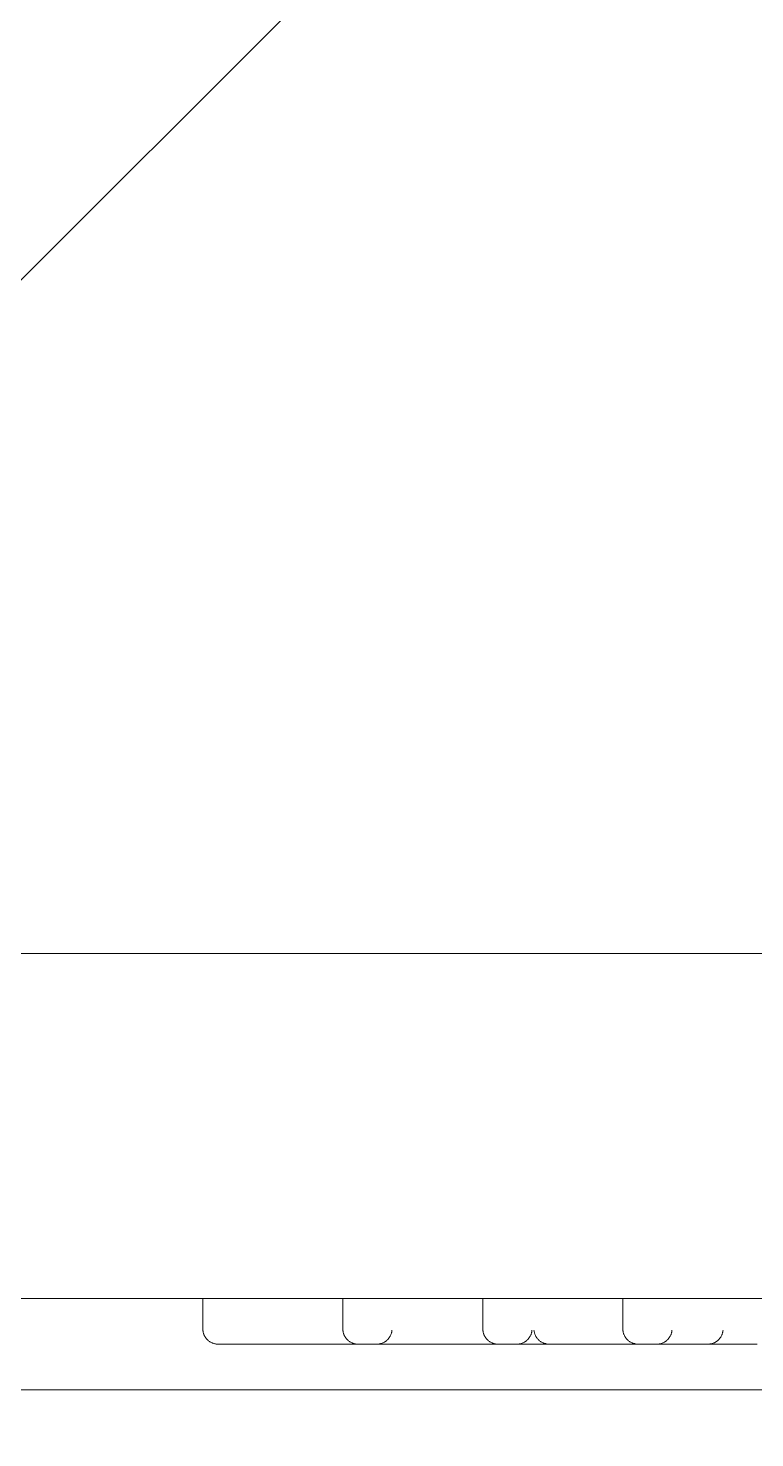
# Model space of a CAD drawing. Header units: metres. Extents: x 13415 to 21618, y 7657 to 10396.
# Drawn here: x 20250.94 to 20255.7, y 8014.33 to 8023.57 of the extents above; entities that cross this region are included whole.
import ezdxf

# ---------------------------------------------------------------- set-up
doc = ezdxf.new("R2010")
doc.units = ezdxf.units.M
doc.header["$LTSCALE"] = 0.2
doc.layers.add('02', color=2, linetype='Continuous')
doc.layers.add('A-GENM', color=2, linetype='Continuous', lineweight=9)

# ---------------------------------------------------------------- blocks, each defined once
blk = doc.blocks.new('chuv')
at = {"layer": 'A-GENM'}
for p, q in [((19975.277, 7552.5926), (19976.0582, 7552.5926)), ((19976.0886, 7552.3926), (19976.0886, 7552.5926)), ((19976.1946, 7552.5926), (19976.9759, 7552.5926)), ((19977.0062, 7552.3926), (19977.0062, 7552.5926)), ((19977.1123, 7552.5926), (19977.8936, 7552.5926)), ((19977.9239, 7552.3926), (19977.9239, 7552.5926)), ((19978.03, 7552.5926), (19978.8112, 7552.5926)), ((19979.9654, 7552.5926), (19978.7166, 7552.5926)), ((19978.8416, 7552.3926), (19978.8416, 7552.5926))]:
    blk.add_line(p, q, dxfattribs=at)
at = {"layer": 'A-GENM', "flags": 128}
for points in [[(19980.627, 7554.8526), (19979.8032, 7554.8526), (19978.9807, 7554.8526), (19978.1609, 7554.8526), (19977.345, 7554.8526), (19976.5344, 7554.8526), (19975.7303, 7554.8526), (19974.934, 7554.8526), (19974.1469, 7554.8526), (19973.3701, 7554.8526), (19972.6049, 7554.8526), (19971.8526, 7554.8526), (19971.1143, 7554.8526), (19970.3912, 7554.8526), (19969.6845, 7554.8526), (19968.9953, 7554.8526), (19968.3247, 7554.8526), (19967.6738, 7554.8526)], [(19968.1471, 7554.8526), (19968.8124, 7554.8526), (19969.4967, 7554.8526), (19970.1988, 7554.8526), (19970.9176, 7554.8526), (19971.6519, 7554.8526), (19972.4006, 7554.8526), (19973.1624, 7554.8526), (19973.9362, 7554.8526), (19974.7206, 7554.8526), (19975.5145, 7554.8526), (19976.3166, 7554.8526), (19977.1256, 7554.8526), (19977.9402, 7554.8526), (19978.7591, 7554.8526), (19979.581, 7554.8526), (19980.4046, 7554.8526)], [(19968.0259, 7552.5926), (19968.6977, 7552.5926), (19969.3887, 7552.5926), (19970.0976, 7552.5926), (19970.8233, 7552.5926), (19971.5648, 7552.5926), (19972.3207, 7552.5926), (19973.0899, 7552.5926), (19973.8712, 7552.5926), (19974.6633, 7552.5926), (19975.4649, 7552.5926), (19976.2748, 7552.5926), (19977.0916, 7552.5926), (19977.9141, 7552.5926), (19978.741, 7552.5926), (19979.5708, 7552.5926), (19980.4024, 7552.5926)], [(19975.5317, 7552.2926), (19975.5277, 7552.2926), (19975.5237, 7552.2929), (19975.5197, 7552.2933), (19975.5157, 7552.2938), (19975.5118, 7552.2946), (19975.5079, 7552.2954), (19975.504, 7552.2965), (19975.5002, 7552.2976), (19975.4964, 7552.299), (19975.4927, 7552.3005), (19975.4891, 7552.3021), (19975.4855, 7552.3039), (19975.482, 7552.3058), (19975.4785, 7552.3078), (19975.4752, 7552.31), (19975.4719, 7552.3124), (19975.4688, 7552.3148), (19975.4657, 7552.3174), (19975.4628, 7552.3201), (19975.4599, 7552.3229), (19975.4572, 7552.3258), (19975.4546, 7552.3289), (19975.4521, 7552.332), (19975.4497, 7552.3352), (19975.4475, 7552.3385), (19975.4454, 7552.3419), (19975.4435, 7552.3454), (19975.4417, 7552.349), (19975.44, 7552.3526), (19975.4385, 7552.3563), (19975.4371, 7552.3601), (19975.4359, 7552.3639), (19975.4348, 7552.3678), (19975.4339, 7552.3716), (19975.4331, 7552.3756), (19975.4325, 7552.3795), (19975.4321, 7552.3835)], [(19975.8662, 7552.2926), (19975.8622, 7552.2926), (19975.8582, 7552.2929), (19975.8543, 7552.2933), (19975.8503, 7552.2938), (19975.8464, 7552.2946), (19975.8425, 7552.2954), (19975.8386, 7552.2965), (19975.8348, 7552.2976), (19975.831, 7552.299), (19975.8273, 7552.3005), (19975.8236, 7552.3021), (19975.8201, 7552.3039), (19975.8166, 7552.3058), (19975.8131, 7552.3078), (19975.8098, 7552.31), (19975.8065, 7552.3124), (19975.8034, 7552.3148), (19975.8003, 7552.3174), (19975.7973, 7552.3201), (19975.7945, 7552.3229), (19975.7918, 7552.3258), (19975.7892, 7552.3289), (19975.7867, 7552.332), (19975.7843, 7552.3352), (19975.7821, 7552.3385), (19975.78, 7552.3419), (19975.778, 7552.3454), (19975.7762, 7552.349), (19975.7746, 7552.3526), (19975.773, 7552.3563), (19975.7717, 7552.3601), (19975.7704, 7552.3639), (19975.7694, 7552.3678), (19975.7685, 7552.3716), (19975.7677, 7552.3756), (19975.7671, 7552.3795), (19975.7667, 7552.3835)], [(19976.0886, 7552.3926), (19976.0885, 7552.3886), (19976.0883, 7552.3846), (19976.0879, 7552.3806), (19976.0873, 7552.3766), (19976.0866, 7552.3727), (19976.0857, 7552.3688), (19976.0847, 7552.3649), (19976.0835, 7552.3611), (19976.0822, 7552.3573), (19976.0807, 7552.3536), (19976.079, 7552.35), (19976.0773, 7552.3464), (19976.0754, 7552.3429), (19976.0733, 7552.3394), (19976.0711, 7552.3361), (19976.0688, 7552.3328), (19976.0663, 7552.3297), (19976.0638, 7552.3266), (19976.0611, 7552.3237), (19976.0582, 7552.3208), (19976.0553, 7552.3181), (19976.0523, 7552.3155), (19976.0492, 7552.313), (19976.0459, 7552.3106), (19976.0426, 7552.3084), (19976.0392, 7552.3063), (19976.0357, 7552.3044), (19976.0321, 7552.3026), (19976.0285, 7552.3009), (19976.0248, 7552.2994), (19976.0211, 7552.298), (19976.0172, 7552.2968), (19976.0134, 7552.2957), (19976.0095, 7552.2948), (19976.0056, 7552.294), (19976.0016, 7552.2934), (19975.9976, 7552.293), (19975.9936, 7552.2927), (19975.9897, 7552.2926), (19975.9886, 7552.2926)], [(19976.6713, 7552.3846), (19976.6709, 7552.3806), (19976.6704, 7552.3766), (19976.6697, 7552.3727), (19976.6688, 7552.3688), (19976.6678, 7552.3649), (19976.6666, 7552.3611), (19976.6653, 7552.3573), (19976.6638, 7552.3536), (19976.6621, 7552.35), (19976.6604, 7552.3464), (19976.6584, 7552.3429), (19976.6564, 7552.3394), (19976.6542, 7552.3361), (19976.6519, 7552.3328), (19976.6494, 7552.3297), (19976.6468, 7552.3266), (19976.6441, 7552.3237), (19976.6413, 7552.3208), (19976.6384, 7552.3181), (19976.6354, 7552.3155), (19976.6322, 7552.313), (19976.629, 7552.3106), (19976.6257, 7552.3084), (19976.6223, 7552.3063), (19976.6188, 7552.3044), (19976.6152, 7552.3026), (19976.6116, 7552.3009), (19976.6079, 7552.2994), (19976.6041, 7552.298), (19976.6003, 7552.2968), (19976.5965, 7552.2957), (19976.5926, 7552.2948), (19976.5887, 7552.294), (19976.5847, 7552.2934), (19976.5807, 7552.293), (19976.5767, 7552.2927), (19976.5727, 7552.2926), (19976.5717, 7552.2926)], [(19976.7839, 7552.2926), (19976.7799, 7552.2926), (19976.7759, 7552.2929), (19976.7719, 7552.2933), (19976.768, 7552.2938), (19976.764, 7552.2946), (19976.7601, 7552.2954), (19976.7563, 7552.2965), (19976.7525, 7552.2976), (19976.7487, 7552.299), (19976.745, 7552.3005), (19976.7413, 7552.3021), (19976.7377, 7552.3039), (19976.7342, 7552.3058), (19976.7308, 7552.3078), (19976.7274, 7552.31), (19976.7242, 7552.3124), (19976.721, 7552.3148), (19976.718, 7552.3174), (19976.715, 7552.3201), (19976.7122, 7552.3229), (19976.7094, 7552.3258), (19976.7068, 7552.3289), (19976.7043, 7552.332), (19976.702, 7552.3352), (19976.6998, 7552.3385), (19976.6977, 7552.3419), (19976.6957, 7552.3454), (19976.6939, 7552.349), (19976.6922, 7552.3526), (19976.6907, 7552.3563), (19976.6893, 7552.3601), (19976.6881, 7552.3639), (19976.687, 7552.3678), (19976.6861, 7552.3716), (19976.6854, 7552.3756), (19976.6848, 7552.3795), (19976.6843, 7552.3835)], [(19977.0062, 7552.3926), (19977.0062, 7552.3886), (19977.0059, 7552.3846), (19977.0055, 7552.3806), (19977.005, 7552.3766), (19977.0042, 7552.3727), (19977.0034, 7552.3688), (19977.0023, 7552.3649), (19977.0012, 7552.3611), (19976.9998, 7552.3573), (19976.9983, 7552.3536), (19976.9967, 7552.35), (19976.9949, 7552.3464), (19976.993, 7552.3429), (19976.991, 7552.3394), (19976.9888, 7552.3361), (19976.9864, 7552.3328), (19976.984, 7552.3297), (19976.9814, 7552.3266), (19976.9787, 7552.3237), (19976.9759, 7552.3208), (19976.973, 7552.3181), (19976.97, 7552.3155), (19976.9668, 7552.313), (19976.9636, 7552.3106), (19976.9603, 7552.3084), (19976.9569, 7552.3063), (19976.9534, 7552.3044), (19976.9498, 7552.3026), (19976.9462, 7552.3009), (19976.9425, 7552.2994), (19976.9387, 7552.298), (19976.9349, 7552.2968), (19976.9311, 7552.2957), (19976.9272, 7552.2948), (19976.9232, 7552.294), (19976.9193, 7552.2934), (19976.9153, 7552.293), (19976.9113, 7552.2927), (19976.9073, 7552.2926), (19976.9062, 7552.2926)], [(19977.7016, 7552.2926), (19977.6976, 7552.2926), (19977.6936, 7552.2929), (19977.6896, 7552.2933), (19977.6856, 7552.2938), (19977.6817, 7552.2946), (19977.6778, 7552.2954), (19977.6739, 7552.2965), (19977.6701, 7552.2976), (19977.6664, 7552.299), (19977.6626, 7552.3005), (19977.659, 7552.3021), (19977.6554, 7552.3039), (19977.6519, 7552.3058), (19977.6485, 7552.3078), (19977.6451, 7552.31), (19977.6419, 7552.3124), (19977.6387, 7552.3148), (19977.6356, 7552.3174), (19977.6327, 7552.3201), (19977.6298, 7552.3229), (19977.6271, 7552.3258), (19977.6245, 7552.3289), (19977.622, 7552.332), (19977.6197, 7552.3352), (19977.6174, 7552.3385), (19977.6153, 7552.3419), (19977.6134, 7552.3454), (19977.6116, 7552.349), (19977.6099, 7552.3526), (19977.6084, 7552.3563), (19977.607, 7552.3601), (19977.6058, 7552.3639), (19977.6047, 7552.3678), (19977.6038, 7552.3716), (19977.603, 7552.3756), (19977.6024, 7552.3795), (19977.602, 7552.3835)], [(19977.9239, 7552.3926), (19977.9238, 7552.3886), (19977.9236, 7552.3846), (19977.9232, 7552.3806), (19977.9226, 7552.3766), (19977.9219, 7552.3727), (19977.921, 7552.3688), (19977.92, 7552.3649), (19977.9188, 7552.3611), (19977.9175, 7552.3573), (19977.916, 7552.3536), (19977.9144, 7552.35), (19977.9126, 7552.3464), (19977.9107, 7552.3429), (19977.9086, 7552.3394), (19977.9064, 7552.3361), (19977.9041, 7552.3328), (19977.9017, 7552.3297), (19977.8991, 7552.3266), (19977.8964, 7552.3237), (19977.8936, 7552.3208), (19977.8907, 7552.3181), (19977.8876, 7552.3155), (19977.8845, 7552.313), (19977.8813, 7552.3106), (19977.8779, 7552.3084), (19977.8745, 7552.3063), (19977.871, 7552.3044), (19977.8675, 7552.3026), (19977.8638, 7552.3009), (19977.8601, 7552.2994), (19977.8564, 7552.298), (19977.8526, 7552.2968), (19977.8487, 7552.2957), (19977.8448, 7552.2948), (19977.8409, 7552.294), (19977.837, 7552.2934), (19977.833, 7552.293), (19977.829, 7552.2927), (19977.825, 7552.2926), (19977.8239, 7552.2926)], [(19978.8416, 7552.3926), (19978.8415, 7552.3886), (19978.8413, 7552.3846), (19978.8409, 7552.3806), (19978.8403, 7552.3766), (19978.8396, 7552.3727), (19978.8387, 7552.3688), (19978.8377, 7552.3649), (19978.8365, 7552.3611), (19978.8352, 7552.3573), (19978.8337, 7552.3536), (19978.8321, 7552.35), (19978.8303, 7552.3464), (19978.8284, 7552.3429), (19978.8263, 7552.3394), (19978.8241, 7552.3361), (19978.8218, 7552.3328), (19978.8193, 7552.3297), (19978.8168, 7552.3266), (19978.8141, 7552.3237), (19978.8113, 7552.3208), (19978.8083, 7552.3181), (19978.8053, 7552.3155), (19978.8022, 7552.313), (19978.7989, 7552.3106), (19978.7956, 7552.3084), (19978.7922, 7552.3063), (19978.7887, 7552.3044), (19978.7851, 7552.3026), (19978.7815, 7552.3009), (19978.7778, 7552.2994), (19978.7741, 7552.298), (19978.7703, 7552.2968), (19978.7664, 7552.2957), (19978.7625, 7552.2948), (19978.7586, 7552.294), (19978.7546, 7552.2934), (19978.7506, 7552.293), (19978.7467, 7552.2927), (19978.7427, 7552.2926), (19978.7416, 7552.2926)], [(19975.6293, 7552.2926), (19975.6094, 7552.2926), (19975.5892, 7552.2926), (19975.5689, 7552.2926), (19975.5484, 7552.2926), (19975.5278, 7552.2926), (19975.5071, 7552.2926), (19975.4863, 7552.2926), (19975.4655, 7552.2926), (19975.4447, 7552.2926), (19975.424, 7552.2926), (19975.4033, 7552.2926), (19975.3827, 7552.2926), (19975.3623, 7552.2926), (19975.342, 7552.2926), (19975.3219, 7552.2926), (19975.3021, 7552.2926), (19975.2825, 7552.2926), (19975.2633, 7552.2926), (19975.2443, 7552.2926), (19975.2258, 7552.2926), (19975.2076, 7552.2926)], [(19975.2235, 7552.2926), (19975.242, 7552.2926), (19975.2609, 7552.2926), (19975.2801, 7552.2926), (19975.2997, 7552.2926), (19975.3079, 7552.2926)], [(19975.3079, 7552.2926), (19975.3278, 7552.2926), (19975.3479, 7552.2926), (19975.3682, 7552.2926), (19975.3887, 7552.2926), (19975.4093, 7552.2926), (19975.43, 7552.2926), (19975.4508, 7552.2926), (19975.4716, 7552.2926), (19975.4924, 7552.2926), (19975.5132, 7552.2926), (19975.5338, 7552.2926), (19975.5544, 7552.2926), (19975.5749, 7552.2926), (19975.5951, 7552.2926), (19975.6152, 7552.2926), (19975.635, 7552.2926), (19975.6546, 7552.2926), (19975.6739, 7552.2926), (19975.6928, 7552.2926), (19975.7114, 7552.2926), (19975.7296, 7552.2926), (19975.7474, 7552.2926), (19975.7647, 7552.2926), (19975.7815, 7552.2926), (19975.7979, 7552.2926), (19975.8137, 7552.2926), (19975.829, 7552.2926), (19975.8437, 7552.2926), (19975.8578, 7552.2926), (19975.8713, 7552.2926), (19975.8841, 7552.2926), (19975.8963, 7552.2926), (19975.9078, 7552.2926), (19975.9186, 7552.2926), (19975.9286, 7552.2926), (19975.9379, 7552.2926), (19975.9465, 7552.2926), (19975.9543, 7552.2926), (19975.9614, 7552.2926), (19975.9676, 7552.2926), (19975.973, 7552.2926), (19975.9777, 7552.2926), (19975.9815, 7552.2926), (19975.9845, 7552.2926), (19975.9867, 7552.2926), (19975.988, 7552.2926), (19975.9886, 7552.2926)], [(19976.3573, 7552.2926), (19976.3402, 7552.2926), (19976.3227, 7552.2926), (19976.3047, 7552.2926), (19976.2864, 7552.2926), (19976.2676, 7552.2926), (19976.2485, 7552.2926), (19976.2291, 7552.2926), (19976.2095, 7552.2926), (19976.1895, 7552.2926), (19976.1694, 7552.2926), (19976.149, 7552.2926), (19976.1285, 7552.2926), (19976.1079, 7552.2926), (19976.0872, 7552.2926), (19976.0664, 7552.2926), (19976.0456, 7552.2926), (19976.0248, 7552.2926), (19976.0041, 7552.2926), (19975.9834, 7552.2926), (19975.9628, 7552.2926), (19975.9424, 7552.2926), (19975.9222, 7552.2926), (19975.9021, 7552.2926), (19975.8823, 7552.2926), (19975.8628, 7552.2926), (19975.8436, 7552.2926), (19975.8247, 7552.2926), (19975.8062, 7552.2926), (19975.788, 7552.2926), (19975.7703, 7552.2926), (19975.7531, 7552.2926), (19975.7363, 7552.2926), (19975.72, 7552.2926), (19975.7042, 7552.2926), (19975.689, 7552.2926), (19975.6744, 7552.2926), (19975.6604, 7552.2926), (19975.647, 7552.2926), (19975.6343, 7552.2926), (19975.6222, 7552.2926), (19975.6108, 7552.2926), (19975.6002, 7552.2926), (19975.5902, 7552.2926), (19975.581, 7552.2926), (19975.5725, 7552.2926), (19975.5648, 7552.2926), (19975.5579, 7552.2926), (19975.5518, 7552.2926), (19975.5465, 7552.2926), (19975.5419, 7552.2926), (19975.5382, 7552.2926), (19975.5353, 7552.2926), (19975.5333, 7552.2926), (19975.5321, 7552.2926), (19975.5317, 7552.2926)], [(19975.5317, 7552.2926), (19975.5321, 7552.2926), (19975.5333, 7552.2926), (19975.5354, 7552.2926), (19975.5383, 7552.2926), (19975.542, 7552.2926), (19975.5466, 7552.2926), (19975.5519, 7552.2926), (19975.5581, 7552.2926), (19975.565, 7552.2926), (19975.5727, 7552.2926), (19975.5812, 7552.2926), (19975.5904, 7552.2926), (19975.6004, 7552.2926), (19975.6111, 7552.2926), (19975.6225, 7552.2926), (19975.6346, 7552.2926), (19975.6473, 7552.2926), (19975.6607, 7552.2926), (19975.6747, 7552.2926), (19975.6894, 7552.2926), (19975.7046, 7552.2926), (19975.7203, 7552.2926), (19975.7366, 7552.2926), (19975.746, 7552.2926)], [(19975.9886, 7552.2926), (19975.9882, 7552.2926), (19975.9869, 7552.2926), (19975.9848, 7552.2926), (19975.9819, 7552.2926), (19975.9782, 7552.2926), (19975.9737, 7552.2926), (19975.9683, 7552.2926), (19975.9622, 7552.2926), (19975.9552, 7552.2926), (19975.9475, 7552.2926), (19975.939, 7552.2926), (19975.9298, 7552.2926), (19975.9198, 7552.2926), (19975.9091, 7552.2926), (19975.8977, 7552.2926), (19975.8857, 7552.2926), (19975.8729, 7552.2926), (19975.8595, 7552.2926), (19975.8455, 7552.2926), (19975.8309, 7552.2926), (19975.8157, 7552.2926), (19975.7999, 7552.2926), (19975.7836, 7552.2926), (19975.7668, 7552.2926), (19975.7495, 7552.2926), (19975.7318, 7552.2926), (19975.7137, 7552.2926), (19975.6951, 7552.2926), (19975.6762, 7552.2926), (19975.657, 7552.2926), (19975.6375, 7552.2926), (19975.6293, 7552.2926)], [(19975.746, 7552.2926), (19975.7631, 7552.2926), (19975.7806, 7552.2926), (19975.7986, 7552.2926), (19975.8169, 7552.2926), (19975.8357, 7552.2926), (19975.8548, 7552.2926), (19975.8742, 7552.2926), (19975.8939, 7552.2926), (19975.9138, 7552.2926), (19975.934, 7552.2926), (19975.9543, 7552.2926), (19975.9748, 7552.2926), (19975.9954, 7552.2926), (19976.0162, 7552.2926), (19976.0369, 7552.2926), (19976.0577, 7552.2926), (19976.0785, 7552.2926), (19976.0993, 7552.2926), (19976.1199, 7552.2926), (19976.1405, 7552.2926), (19976.1609, 7552.2926), (19976.1812, 7552.2926), (19976.2012, 7552.2926), (19976.221, 7552.2926), (19976.2405, 7552.2926), (19976.2597, 7552.2926), (19976.2786, 7552.2926), (19976.2972, 7552.2926), (19976.3153, 7552.2926), (19976.333, 7552.2926), (19976.3503, 7552.2926), (19976.3671, 7552.2926), (19976.3833, 7552.2926), (19976.3991, 7552.2926), (19976.4143, 7552.2926), (19976.4289, 7552.2926), (19976.4429, 7552.2926), (19976.4563, 7552.2926), (19976.469, 7552.2926), (19976.4811, 7552.2926), (19976.4925, 7552.2926), (19976.5032, 7552.2926), (19976.5131, 7552.2926), (19976.5223, 7552.2926), (19976.5308, 7552.2926), (19976.5385, 7552.2926), (19976.5454, 7552.2926), (19976.5515, 7552.2926), (19976.5569, 7552.2926), (19976.5614, 7552.2926), (19976.5651, 7552.2926), (19976.568, 7552.2926), (19976.57, 7552.2926), (19976.5713, 7552.2926), (19976.5717, 7552.2926)], [(19976.5469, 7552.2926), (19976.527, 7552.2926), (19976.5069, 7552.2926), (19976.4866, 7552.2926), (19976.4661, 7552.2926), (19976.4455, 7552.2926), (19976.4248, 7552.2926), (19976.404, 7552.2926), (19976.3832, 7552.2926), (19976.3624, 7552.2926), (19976.3417, 7552.2926), (19976.321, 7552.2926), (19976.3004, 7552.2926), (19976.28, 7552.2926), (19976.2597, 7552.2926), (19976.2396, 7552.2926), (19976.2198, 7552.2926), (19976.2002, 7552.2926), (19976.1809, 7552.2926), (19976.162, 7552.2926), (19976.1434, 7552.2926), (19976.1252, 7552.2926), (19976.1075, 7552.2926), (19976.0901, 7552.2926), (19976.0733, 7552.2926), (19976.0569, 7552.2926), (19976.0411, 7552.2926), (19976.0258, 7552.2926), (19976.0111, 7552.2926), (19975.997, 7552.2926), (19975.9835, 7552.2926), (19975.9707, 7552.2926), (19975.9585, 7552.2926), (19975.947, 7552.2926), (19975.9363, 7552.2926), (19975.9262, 7552.2926), (19975.9169, 7552.2926), (19975.9083, 7552.2926), (19975.9005, 7552.2926), (19975.8935, 7552.2926), (19975.8872, 7552.2926), (19975.8818, 7552.2926), (19975.8771, 7552.2926), (19975.8733, 7552.2926), (19975.8703, 7552.2926), (19975.8681, 7552.2926), (19975.8668, 7552.2926), (19975.8662, 7552.2926)], [(19975.8662, 7552.2926), (19975.8667, 7552.2926), (19975.8679, 7552.2926), (19975.87, 7552.2926), (19975.8729, 7552.2926), (19975.8766, 7552.2926), (19975.8811, 7552.2926), (19975.8865, 7552.2926), (19975.8926, 7552.2926), (19975.8996, 7552.2926), (19975.9073, 7552.2926), (19975.9158, 7552.2926), (19975.925, 7552.2926), (19975.935, 7552.2926), (19975.9457, 7552.2926), (19975.9571, 7552.2926), (19975.9692, 7552.2926), (19975.9819, 7552.2926), (19975.9953, 7552.2926), (19976.0093, 7552.2926), (19976.024, 7552.2926), (19976.0392, 7552.2926), (19976.0549, 7552.2926), (19976.0712, 7552.2926), (19976.088, 7552.2926), (19976.1053, 7552.2926), (19976.123, 7552.2926), (19976.1411, 7552.2926), (19976.1597, 7552.2926), (19976.1786, 7552.2926), (19976.1978, 7552.2926), (19976.2173, 7552.2926), (19976.2256, 7552.2926)], [(19976.2256, 7552.2926), (19976.2455, 7552.2926), (19976.2656, 7552.2926), (19976.2859, 7552.2926), (19976.3064, 7552.2926), (19976.327, 7552.2926), (19976.3477, 7552.2926), (19976.3685, 7552.2926), (19976.3893, 7552.2926), (19976.4101, 7552.2926), (19976.4308, 7552.2926), (19976.4515, 7552.2926), (19976.4721, 7552.2926), (19976.4925, 7552.2926), (19976.5128, 7552.2926), (19976.5329, 7552.2926), (19976.5527, 7552.2926), (19976.5723, 7552.2926), (19976.5915, 7552.2926), (19976.6105, 7552.2926), (19976.6291, 7552.2926), (19976.6472, 7552.2926), (19976.665, 7552.2926), (19976.6824, 7552.2926), (19976.6992, 7552.2926), (19976.7156, 7552.2926), (19976.7314, 7552.2926), (19976.7467, 7552.2926), (19976.7614, 7552.2926), (19976.7755, 7552.2926), (19976.789, 7552.2926), (19976.8018, 7552.2926), (19976.814, 7552.2926), (19976.8254, 7552.2926), (19976.8362, 7552.2926), (19976.8463, 7552.2926), (19976.8556, 7552.2926), (19976.8642, 7552.2926), (19976.872, 7552.2926), (19976.879, 7552.2926), (19976.8853, 7552.2926), (19976.8907, 7552.2926), (19976.8954, 7552.2926), (19976.8992, 7552.2926), (19976.9022, 7552.2926), (19976.9044, 7552.2926), (19976.9057, 7552.2926), (19976.9062, 7552.2926)], [(19976.5717, 7552.2926), (19976.5712, 7552.2926), (19976.57, 7552.2926), (19976.5679, 7552.2926), (19976.565, 7552.2926), (19976.5613, 7552.2926), (19976.5568, 7552.2926), (19976.5514, 7552.2926), (19976.5453, 7552.2926), (19976.5383, 7552.2926), (19976.5306, 7552.2926), (19976.5221, 7552.2926), (19976.5129, 7552.2926), (19976.5029, 7552.2926), (19976.4922, 7552.2926), (19976.4808, 7552.2926), (19976.4688, 7552.2926), (19976.456, 7552.2926), (19976.4426, 7552.2926), (19976.4286, 7552.2926), (19976.4139, 7552.2926), (19976.3987, 7552.2926), (19976.383, 7552.2926), (19976.3667, 7552.2926), (19976.3573, 7552.2926)], [(19976.9062, 7552.2926), (19976.9058, 7552.2926), (19976.9046, 7552.2926), (19976.9025, 7552.2926), (19976.8996, 7552.2926), (19976.8959, 7552.2926), (19976.8913, 7552.2926), (19976.886, 7552.2926), (19976.8798, 7552.2926), (19976.8729, 7552.2926), (19976.8652, 7552.2926), (19976.8567, 7552.2926), (19976.8475, 7552.2926), (19976.8375, 7552.2926), (19976.8268, 7552.2926), (19976.8154, 7552.2926), (19976.8033, 7552.2926), (19976.7906, 7552.2926), (19976.7772, 7552.2926), (19976.7632, 7552.2926), (19976.7485, 7552.2926), (19976.7333, 7552.2926), (19976.7176, 7552.2926), (19976.7013, 7552.2926), (19976.6845, 7552.2926), (19976.6672, 7552.2926), (19976.6495, 7552.2926), (19976.6313, 7552.2926), (19976.6128, 7552.2926), (19976.5939, 7552.2926), (19976.5747, 7552.2926), (19976.5551, 7552.2926), (19976.5469, 7552.2926)], [(19977.4646, 7552.2926), (19977.4447, 7552.2926), (19977.4246, 7552.2926), (19977.4042, 7552.2926), (19977.3838, 7552.2926), (19977.3631, 7552.2926), (19977.3424, 7552.2926), (19977.3217, 7552.2926), (19977.3009, 7552.2926), (19977.2801, 7552.2926), (19977.2593, 7552.2926), (19977.2386, 7552.2926), (19977.2181, 7552.2926), (19977.1976, 7552.2926), (19977.1774, 7552.2926), (19977.1573, 7552.2926), (19977.1375, 7552.2926), (19977.1179, 7552.2926), (19977.0986, 7552.2926), (19977.0797, 7552.2926), (19977.0611, 7552.2926), (19977.0429, 7552.2926), (19977.0251, 7552.2926), (19977.0078, 7552.2926), (19976.9909, 7552.2926), (19976.9746, 7552.2926), (19976.9588, 7552.2926), (19976.9435, 7552.2926), (19976.9288, 7552.2926), (19976.9147, 7552.2926), (19976.9012, 7552.2926), (19976.8884, 7552.2926), (19976.8762, 7552.2926), (19976.8647, 7552.2926), (19976.8539, 7552.2926), (19976.8439, 7552.2926), (19976.8345, 7552.2926), (19976.826, 7552.2926), (19976.8182, 7552.2926), (19976.8111, 7552.2926), (19976.8049, 7552.2926), (19976.7994, 7552.2926), (19976.7948, 7552.2926), (19976.791, 7552.2926), (19976.788, 7552.2926), (19976.7858, 7552.2926), (19976.7844, 7552.2926), (19976.7839, 7552.2926)], [(19976.7839, 7552.2926), (19976.7843, 7552.2926), (19976.7856, 7552.2926), (19976.7876, 7552.2926), (19976.7906, 7552.2926), (19976.7943, 7552.2926), (19976.7988, 7552.2926), (19976.8042, 7552.2926), (19976.8103, 7552.2926), (19976.8172, 7552.2926), (19976.825, 7552.2926), (19976.8334, 7552.2926), (19976.8427, 7552.2926), (19976.8526, 7552.2926), (19976.8633, 7552.2926), (19976.8747, 7552.2926), (19976.8868, 7552.2926), (19976.8996, 7552.2926), (19976.913, 7552.2926), (19976.927, 7552.2926), (19976.9416, 7552.2926), (19976.9568, 7552.2926), (19976.9726, 7552.2926), (19976.9889, 7552.2926), (19977.0057, 7552.2926), (19977.023, 7552.2926), (19977.0407, 7552.2926), (19977.0588, 7552.2926), (19977.0774, 7552.2926), (19977.0963, 7552.2926), (19977.1155, 7552.2926), (19977.135, 7552.2926), (19977.1432, 7552.2926)], [(19977.1432, 7552.2926), (19977.1631, 7552.2926), (19977.1833, 7552.2926), (19977.2036, 7552.2926), (19977.2241, 7552.2926), (19977.2447, 7552.2926), (19977.2654, 7552.2926), (19977.2862, 7552.2926), (19977.3069, 7552.2926), (19977.3277, 7552.2926), (19977.3485, 7552.2926), (19977.3692, 7552.2926), (19977.3898, 7552.2926), (19977.4102, 7552.2926), (19977.4305, 7552.2926), (19977.4505, 7552.2926), (19977.4704, 7552.2926), (19977.4899, 7552.2926), (19977.5092, 7552.2926), (19977.5281, 7552.2926), (19977.5467, 7552.2926), (19977.5649, 7552.2926), (19977.5827, 7552.2926), (19977.6, 7552.2926), (19977.6169, 7552.2926), (19977.6332, 7552.2926), (19977.6491, 7552.2926), (19977.6643, 7552.2926), (19977.679, 7552.2926), (19977.6931, 7552.2926), (19977.7066, 7552.2926), (19977.7195, 7552.2926), (19977.7316, 7552.2926), (19977.7431, 7552.2926), (19977.7539, 7552.2926), (19977.764, 7552.2926), (19977.7733, 7552.2926), (19977.7819, 7552.2926), (19977.7897, 7552.2926), (19977.7967, 7552.2926), (19977.8029, 7552.2926), (19977.8084, 7552.2926), (19977.813, 7552.2926), (19977.8169, 7552.2926), (19977.8199, 7552.2926), (19977.822, 7552.2926), (19977.8234, 7552.2926), (19977.8239, 7552.2926)], [(19977.8239, 7552.2926), (19977.8235, 7552.2926), (19977.8222, 7552.2926), (19977.8202, 7552.2926), (19977.8173, 7552.2926), (19977.8135, 7552.2926), (19977.809, 7552.2926), (19977.8037, 7552.2926), (19977.7975, 7552.2926), (19977.7906, 7552.2926), (19977.7829, 7552.2926), (19977.7744, 7552.2926), (19977.7651, 7552.2926), (19977.7552, 7552.2926), (19977.7445, 7552.2926), (19977.7331, 7552.2926), (19977.721, 7552.2926), (19977.7082, 7552.2926), (19977.6948, 7552.2926), (19977.6808, 7552.2926), (19977.6662, 7552.2926), (19977.651, 7552.2926), (19977.6352, 7552.2926), (19977.6189, 7552.2926), (19977.6021, 7552.2926), (19977.5849, 7552.2926), (19977.5671, 7552.2926), (19977.549, 7552.2926), (19977.5305, 7552.2926), (19977.5116, 7552.2926), (19977.4923, 7552.2926), (19977.4728, 7552.2926), (19977.4646, 7552.2926)], [(19978.3823, 7552.2926), (19978.3624, 7552.2926), (19978.3422, 7552.2926), (19978.3219, 7552.2926), (19978.3014, 7552.2926), (19978.2808, 7552.2926), (19978.2601, 7552.2926), (19978.2393, 7552.2926), (19978.2185, 7552.2926), (19978.1978, 7552.2926), (19978.177, 7552.2926), (19978.1563, 7552.2926), (19978.1357, 7552.2926), (19978.1153, 7552.2926), (19978.095, 7552.2926), (19978.075, 7552.2926), (19978.0551, 7552.2926), (19978.0356, 7552.2926), (19978.0163, 7552.2926), (19977.9973, 7552.2926), (19977.9788, 7552.2926), (19977.9606, 7552.2926), (19977.9428, 7552.2926), (19977.9255, 7552.2926), (19977.9086, 7552.2926), (19977.8923, 7552.2926), (19977.8764, 7552.2926), (19977.8611, 7552.2926), (19977.8464, 7552.2926), (19977.8323, 7552.2926), (19977.8189, 7552.2926), (19977.806, 7552.2926), (19977.7939, 7552.2926), (19977.7824, 7552.2926), (19977.7716, 7552.2926), (19977.7615, 7552.2926), (19977.7522, 7552.2926), (19977.7436, 7552.2926), (19977.7358, 7552.2926), (19977.7288, 7552.2926), (19977.7225, 7552.2926), (19977.7171, 7552.2926), (19977.7125, 7552.2926), (19977.7086, 7552.2926), (19977.7056, 7552.2926), (19977.7035, 7552.2926), (19977.7021, 7552.2926), (19977.7016, 7552.2926)], [(19977.7016, 7552.2926), (19977.702, 7552.2926), (19977.7032, 7552.2926), (19977.7053, 7552.2926), (19977.7082, 7552.2926), (19977.7119, 7552.2926), (19977.7165, 7552.2926), (19977.7218, 7552.2926), (19977.728, 7552.2926), (19977.7349, 7552.2926), (19977.7426, 7552.2926), (19977.7511, 7552.2926), (19977.7603, 7552.2926), (19977.7703, 7552.2926), (19977.781, 7552.2926), (19977.7924, 7552.2926), (19977.8045, 7552.2926), (19977.8172, 7552.2926), (19977.8306, 7552.2926), (19977.8447, 7552.2926), (19977.8593, 7552.2926), (19977.8745, 7552.2926), (19977.8903, 7552.2926), (19977.9066, 7552.2926), (19977.9233, 7552.2926), (19977.9406, 7552.2926), (19977.9583, 7552.2926), (19977.9765, 7552.2926), (19977.995, 7552.2926), (19978.0139, 7552.2926), (19978.0332, 7552.2926), (19978.0527, 7552.2926), (19978.0609, 7552.2926)], [(19978.0609, 7552.2926), (19978.0808, 7552.2926), (19978.1009, 7552.2926), (19978.1213, 7552.2926), (19978.1417, 7552.2926), (19978.1623, 7552.2926), (19978.1831, 7552.2926), (19978.2038, 7552.2926), (19978.2246, 7552.2926), (19978.2454, 7552.2926), (19978.2662, 7552.2926), (19978.2868, 7552.2926), (19978.3074, 7552.2926), (19978.3279, 7552.2926), (19978.3481, 7552.2926), (19978.3682, 7552.2926), (19978.388, 7552.2926), (19978.4076, 7552.2926), (19978.4269, 7552.2926), (19978.4458, 7552.2926), (19978.4644, 7552.2926), (19978.4826, 7552.2926), (19978.5004, 7552.2926), (19978.5177, 7552.2926), (19978.5346, 7552.2926), (19978.5509, 7552.2926), (19978.5667, 7552.2926), (19978.582, 7552.2926), (19978.5967, 7552.2926), (19978.6108, 7552.2926), (19978.6243, 7552.2926), (19978.6371, 7552.2926), (19978.6493, 7552.2926), (19978.6608, 7552.2926), (19978.6716, 7552.2926), (19978.6816, 7552.2926), (19978.6909, 7552.2926), (19978.6995, 7552.2926), (19978.7073, 7552.2926), (19978.7144, 7552.2926), (19978.7206, 7552.2926), (19978.7261, 7552.2926), (19978.7307, 7552.2926), (19978.7345, 7552.2926), (19978.7375, 7552.2926), (19978.7397, 7552.2926), (19978.7411, 7552.2926), (19978.7416, 7552.2926)], [(19978.7416, 7552.2926), (19978.7412, 7552.2926), (19978.7399, 7552.2926), (19978.7378, 7552.2926), (19978.7349, 7552.2926), (19978.7312, 7552.2926), (19978.7267, 7552.2926), (19978.7213, 7552.2926), (19978.7152, 7552.2926), (19978.7082, 7552.2926), (19978.7005, 7552.2926), (19978.6921, 7552.2926), (19978.6828, 7552.2926), (19978.6728, 7552.2926), (19978.6622, 7552.2926), (19978.6508, 7552.2926), (19978.6387, 7552.2926), (19978.6259, 7552.2926), (19978.6125, 7552.2926), (19978.5985, 7552.2926), (19978.5839, 7552.2926), (19978.5687, 7552.2926), (19978.5529, 7552.2926), (19978.5366, 7552.2926), (19978.5198, 7552.2926), (19978.5025, 7552.2926), (19978.4848, 7552.2926), (19978.4667, 7552.2926), (19978.4481, 7552.2926), (19978.4292, 7552.2926), (19978.41, 7552.2926), (19978.3905, 7552.2926), (19978.3823, 7552.2926)], [(19980.1315, 7551.9926), (19979.8847, 7551.9926), (19979.6392, 7551.9926), (19979.3952, 7551.9926), (19979.1532, 7551.9926), (19978.9135, 7551.9926), (19978.6766, 7551.9926), (19978.4429, 7551.9926), (19978.2126, 7551.9926), (19977.9861, 7551.9926), (19977.7639, 7551.9926), (19977.5463, 7551.9926), (19977.3336, 7551.9926), (19977.1262, 7551.9926), (19976.9243, 7551.9926), (19976.7284, 7551.9926), (19976.5388, 7551.9926), (19976.3556, 7551.9926), (19976.1793, 7551.9926), (19976.0102, 7551.9926), (19975.8484, 7551.9926), (19975.6942, 7551.9926), (19975.548, 7551.9926), (19975.4098, 7551.9926), (19975.28, 7551.9926), (19975.1588, 7551.9926)], [(19975.1276, 7551.9926), (19975.2465, 7551.9926), (19975.374, 7551.9926), (19975.5099, 7551.9926), (19975.654, 7551.9926), (19975.806, 7551.9926), (19975.9658, 7551.9926), (19976.133, 7551.9926), (19976.3074, 7551.9926), (19976.4887, 7551.9926), (19976.6766, 7551.9926), (19976.8709, 7551.9926), (19977.0711, 7551.9926), (19977.2771, 7551.9926), (19977.4884, 7551.9926), (19977.7047, 7551.9926), (19977.9257, 7551.9926), (19978.151, 7551.9926), (19978.3803, 7551.9926), (19978.6132, 7551.9926), (19978.8493, 7551.9926), (19979.0883, 7551.9926), (19979.3297, 7551.9926), (19979.5732, 7551.9926), (19979.8183, 7551.9926), (19980.0648, 7551.9926)]]:
    blk.add_lwpolyline(points, dxfattribs=at)

msp = doc.modelspace()

# ---------------------------------------------------------------- hatches: boundary and pattern name
at = {"layer": '02'}
h = msp.add_hatch(dxfattribs=at)
h.set_pattern_fill('ANSI35', color=1, scale=3.5)
h.set_pattern_definition([(45, (-4883.862, 1667.13), (-15.715448, 15.715448), []), (45, (-4868.147, 1667.13), (-15.715448, 15.715448), [27.78125, -5.55625, 0, -5.55625])])
h.paths.add_polyline_path([(20134.3479, 8060.2069), (20080.3479, 8060.2069), (20080.3479, 8006.2069), (20134.3479, 8006.2069)])
h.paths.add_polyline_path([(20289.3479, 8060.2069), (20235.3479, 8060.2069), (20235.3479, 8006.2069), (20289.3479, 8006.2069)])

# ---------------------------------------------------------------- block references
at = {"layer": '02', "linetype": 'ByBlock', "xscale": -1}
msp.add_blockref('chuv', (40230.9249, 462.6544), dxfattribs=at)

doc.saveas('drawing.dxf')
